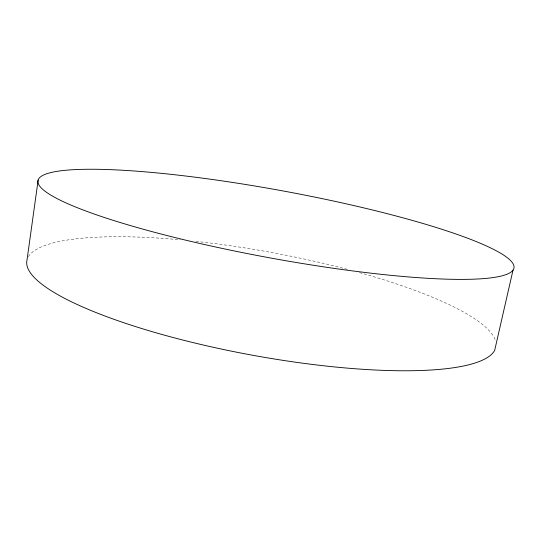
<?xml version="1.0" encoding="UTF-8"?>
<svg xmlns="http://www.w3.org/2000/svg" width="540" height="540" viewBox="0 0 540 540"><rect width="100%" height="100%" fill="white"/><g stroke="black" fill="none" stroke-linecap="round" stroke-linejoin="round"><path stroke-width="0.41" stroke-dasharray="2.7 2.03" d="M28.404 256.696A238.457 52.238 10.4 0 1 180.293 239.794M196 241.367A238.457 52.238 10.4 0 1 347.389 269.359M359.438 272.619A238.457 52.238 10.4 0 1 495.443 340.463"/><path stroke-width="0.81" d="M38.131 180.171L27 260.138A238.457 52.238 10.4 0 0 242.318 353.308A238.457 52.238 10.4 0 0 494.681 350.352L513 270.182A241.954 34.094 10.4 0 0 176.863 174.994A241.954 34.094 10.4 0 0 138.125 227.792A241.954 34.094 10.4 0 0 513 270.182"/></g></svg>
